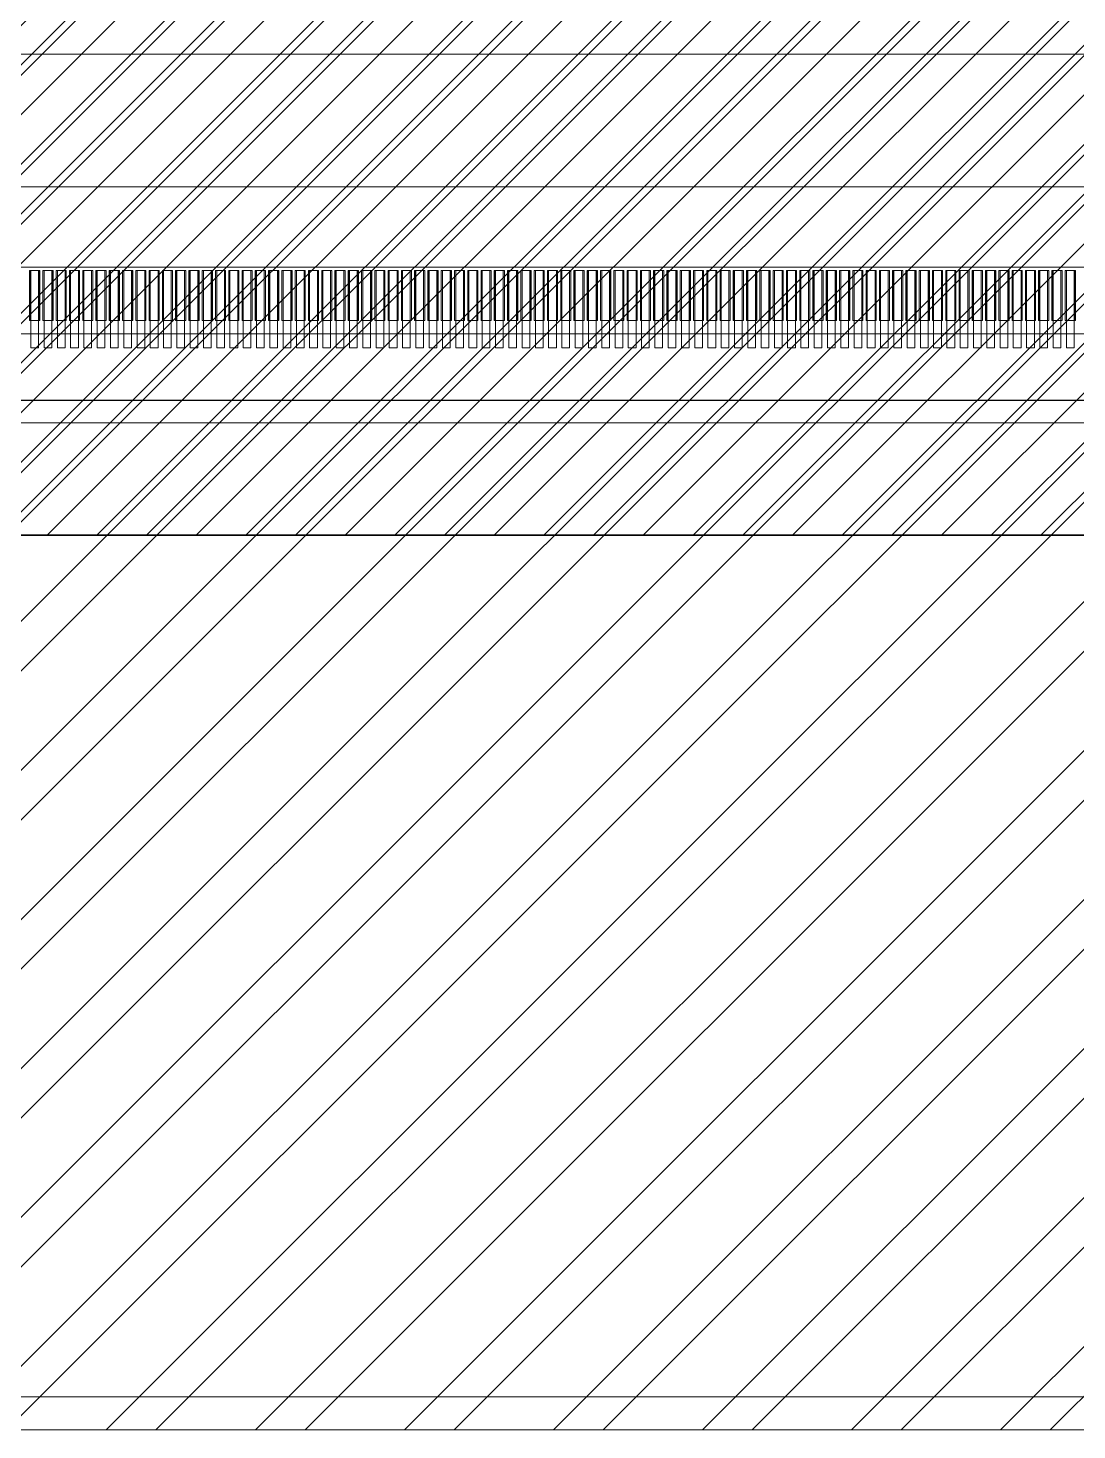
# Model space of a CAD drawing. Header units: millimetres. Extents: x 964 to 1969, y -17351 to -16641.
# Drawn here: x 1353.03 to 1362.51, y -17087.36 to -17074.68 of the extents above; entities that cross this region are included whole.
import ezdxf

# ---------------------------------------------------------------- set-up
doc = ezdxf.new("R2010")
doc.units = ezdxf.units.MM
doc.layers.get('0').update_dxf_attribs({"lineweight": 20})
for name, color, linetype, lineweight in [('chip_btm.drawing', 9, 'Continuous', 100), ('DIM（标注）', 3, 'Continuous', 9), ('dummy.drawing', 7, 'Continuous', 100), ('epin', 13, 'Continuous', 9), ('GE.drawing', 6, 'Continuous', 100), ('GE_MASK.drawing', 5, 'Continuous', 100), ('L245.P200', 19, 'Continuous', 100), ('胶框', 7, 'Continuous', 18)]:
    doc.layers.add(name, color=color, linetype=linetype, lineweight=lineweight)

# ---------------------------------------------------------------- blocks, each defined once
blk = doc.blocks.new('afwe322323f')
at = {"layer": '胶框', "lineweight": 0}
blk.add_line((222.121, 972.813), (259.66, 972.813), dxfattribs=at)
blk = doc.blocks.new('afww2323f2f')
at = {"color": 6}
for p, q in [((1183.18, 119.591), (1145.811, 119.591)), ((1183.151, 119.391), (1145.841, 119.391))]:
    blk.add_line(p, q, dxfattribs=at)
blk = doc.blocks.new('*u9')
at = {"color": 2, "lineweight": 5}
for points in [[(-11.725, 0.349), (-11.795, 0.349), (-11.795, -0.351), (-11.725, -0.351)], [(-11.605, 0.349), (-11.675, 0.349), (-11.675, -0.351), (-11.605, -0.351)], [(-11.485, 0.349), (-11.555, 0.349), (-11.555, -0.351), (-11.485, -0.351)], [(-11.365, 0.349), (-11.435, 0.349), (-11.435, -0.351), (-11.365, -0.351)], [(-11.245, 0.349), (-11.315, 0.349), (-11.315, -0.351), (-11.245, -0.351)], [(-11.125, 0.349), (-11.195, 0.349), (-11.195, -0.351), (-11.125, -0.351)], [(-11.005, 0.349), (-11.075, 0.349), (-11.075, -0.351), (-11.005, -0.351)], [(-10.885, 0.349), (-10.955, 0.349), (-10.955, -0.351), (-10.885, -0.351)], [(-10.765, 0.349), (-10.835, 0.349), (-10.835, -0.351), (-10.765, -0.351)], [(-10.645, 0.349), (-10.715, 0.349), (-10.715, -0.351), (-10.645, -0.351)], [(-10.525, 0.349), (-10.595, 0.349), (-10.595, -0.351), (-10.525, -0.351)], [(-10.405, 0.349), (-10.475, 0.349), (-10.475, -0.351), (-10.405, -0.351)], [(-10.285, 0.349), (-10.355, 0.349), (-10.355, -0.351), (-10.285, -0.351)], [(-10.165, 0.349), (-10.235, 0.349), (-10.235, -0.351), (-10.165, -0.351)], [(-10.045, 0.349), (-10.115, 0.349), (-10.115, -0.351), (-10.045, -0.351)], [(-9.925, 0.349), (-9.995, 0.349), (-9.995, -0.351), (-9.925, -0.351)], [(-9.805, 0.349), (-9.875, 0.349), (-9.875, -0.351), (-9.805, -0.351)], [(-9.685, 0.349), (-9.755, 0.349), (-9.755, -0.351), (-9.685, -0.351)], [(-9.565, 0.349), (-9.635, 0.349), (-9.635, -0.351), (-9.565, -0.351)], [(-9.445, 0.349), (-9.515, 0.349), (-9.515, -0.351), (-9.445, -0.351)], [(-9.325, 0.349), (-9.395, 0.349), (-9.395, -0.351), (-9.325, -0.351)], [(-9.205, 0.349), (-9.275, 0.349), (-9.275, -0.351), (-9.205, -0.351)], [(-9.085, 0.349), (-9.155, 0.349), (-9.155, -0.351), (-9.085, -0.351)], [(-8.965, 0.349), (-9.035, 0.349), (-9.035, -0.351), (-8.965, -0.351)], [(-8.845, 0.349), (-8.915, 0.349), (-8.915, -0.351), (-8.845, -0.351)], [(-8.725, 0.349), (-8.795, 0.349), (-8.795, -0.351), (-8.725, -0.351)], [(-8.605, 0.349), (-8.675, 0.349), (-8.675, -0.351), (-8.605, -0.351)], [(-8.485, 0.349), (-8.555, 0.349), (-8.555, -0.351), (-8.485, -0.351)], [(-8.365, 0.349), (-8.435, 0.349), (-8.435, -0.351), (-8.365, -0.351)], [(-8.245, 0.349), (-8.315, 0.349), (-8.315, -0.351), (-8.245, -0.351)], [(-8.125, 0.349), (-8.195, 0.349), (-8.195, -0.351), (-8.125, -0.351)], [(-8.005, 0.349), (-8.075, 0.349), (-8.075, -0.351), (-8.005, -0.351)], [(-7.885, 0.349), (-7.955, 0.349), (-7.955, -0.351), (-7.885, -0.351)], [(-7.765, 0.349), (-7.835, 0.349), (-7.835, -0.351), (-7.765, -0.351)], [(-7.645, 0.349), (-7.715, 0.349), (-7.715, -0.351), (-7.645, -0.351)], [(-7.525, 0.349), (-7.595, 0.349), (-7.595, -0.351), (-7.525, -0.351)], [(-7.405, 0.349), (-7.475, 0.349), (-7.475, -0.351), (-7.405, -0.351)], [(-7.285, 0.349), (-7.355, 0.349), (-7.355, -0.351), (-7.285, -0.351)], [(-7.165, 0.349), (-7.235, 0.349), (-7.235, -0.351), (-7.165, -0.351)], [(-7.045, 0.349), (-7.115, 0.349), (-7.115, -0.351), (-7.045, -0.351)], [(-6.925, 0.349), (-6.995, 0.349), (-6.995, -0.351), (-6.925, -0.351)], [(-6.805, 0.349), (-6.875, 0.349), (-6.875, -0.351), (-6.805, -0.351)], [(-6.685, 0.349), (-6.755, 0.349), (-6.755, -0.351), (-6.685, -0.351)], [(-6.565, 0.349), (-6.635, 0.349), (-6.635, -0.351), (-6.565, -0.351)], [(-6.445, 0.349), (-6.515, 0.349), (-6.515, -0.351), (-6.445, -0.351)], [(-6.325, 0.349), (-6.395, 0.349), (-6.395, -0.351), (-6.325, -0.351)], [(-6.205, 0.349), (-6.275, 0.349), (-6.275, -0.351), (-6.205, -0.351)], [(-6.085, 0.349), (-6.155, 0.349), (-6.155, -0.351), (-6.085, -0.351)], [(-5.965, 0.349), (-6.035, 0.349), (-6.035, -0.351), (-5.965, -0.351)], [(-5.845, 0.349), (-5.915, 0.349), (-5.915, -0.351), (-5.845, -0.351)], [(-5.725, 0.349), (-5.795, 0.349), (-5.795, -0.351), (-5.725, -0.351)], [(-5.605, 0.349), (-5.675, 0.349), (-5.675, -0.351), (-5.605, -0.351)], [(-5.485, 0.349), (-5.555, 0.349), (-5.555, -0.351), (-5.485, -0.351)], [(-5.365, 0.349), (-5.435, 0.349), (-5.435, -0.351), (-5.365, -0.351)], [(-5.245, 0.349), (-5.315, 0.349), (-5.315, -0.351), (-5.245, -0.351)], [(-5.125, 0.349), (-5.195, 0.349), (-5.195, -0.351), (-5.125, -0.351)], [(-5.005, 0.349), (-5.075, 0.349), (-5.075, -0.351), (-5.005, -0.351)], [(-4.885, 0.349), (-4.955, 0.349), (-4.955, -0.351), (-4.885, -0.351)], [(-4.765, 0.349), (-4.835, 0.349), (-4.835, -0.351), (-4.765, -0.351)], [(-4.645, 0.349), (-4.715, 0.349), (-4.715, -0.351), (-4.645, -0.351)], [(-4.525, 0.349), (-4.595, 0.349), (-4.595, -0.351), (-4.525, -0.351)], [(-4.405, 0.349), (-4.475, 0.349), (-4.475, -0.351), (-4.405, -0.351)], [(-4.285, 0.349), (-4.355, 0.349), (-4.355, -0.351), (-4.285, -0.351)], [(-4.165, 0.349), (-4.235, 0.349), (-4.235, -0.351), (-4.165, -0.351)], [(-4.045, 0.349), (-4.115, 0.349), (-4.115, -0.351), (-4.045, -0.351)], [(-3.925, 0.349), (-3.995, 0.349), (-3.995, -0.351), (-3.925, -0.351)], [(-3.805, 0.349), (-3.875, 0.349), (-3.875, -0.351), (-3.805, -0.351)], [(-3.685, 0.349), (-3.755, 0.349), (-3.755, -0.351), (-3.685, -0.351)], [(-3.565, 0.349), (-3.635, 0.349), (-3.635, -0.351), (-3.565, -0.351)], [(-3.445, 0.349), (-3.515, 0.349), (-3.515, -0.351), (-3.445, -0.351)], [(-3.325, 0.349), (-3.395, 0.349), (-3.395, -0.351), (-3.325, -0.351)], [(-3.205, 0.349), (-3.275, 0.349), (-3.275, -0.351), (-3.205, -0.351)], [(-3.085, 0.349), (-3.155, 0.349), (-3.155, -0.351), (-3.085, -0.351)], [(-2.965, 0.349), (-3.035, 0.349), (-3.035, -0.351), (-2.965, -0.351)], [(-2.845, 0.349), (-2.915, 0.349), (-2.915, -0.351), (-2.845, -0.351)], [(-2.725, 0.349), (-2.795, 0.349), (-2.795, -0.351), (-2.725, -0.351)], [(-2.605, 0.349), (-2.675, 0.349), (-2.675, -0.351), (-2.605, -0.351)], [(-2.485, 0.349), (-2.555, 0.349), (-2.555, -0.351), (-2.485, -0.351)], [(-2.365, 0.349), (-2.435, 0.349), (-2.435, -0.351), (-2.365, -0.351)]]:
    blk.add_lwpolyline(points, close=True, dxfattribs=at)

msp = doc.modelspace()

# ---------------------------------------------------------------- hatches: boundary and pattern name
h = msp.add_hatch()
h.set_pattern_fill('ANSI32', color=8, scale=0.1)
h.set_pattern_definition([(45, (-499.4809, 36.5041), (-0.67351921, 0.67351921), []), (45, (-499.0319, 36.5041), (-0.67351921, 0.67351921), [])])
h.paths.add_polyline_path([(1442.327, -16842.358, 0.414214), (1437.327, -16837.358), (1287.327, -16837.358, 0.414214), (1282.327, -16842.358), (1282.327, -17082.358, 0.414214), (1287.327, -17087.358), (1437.327, -17087.358, 0.414214), (1442.327, -17082.358)])
h.paths.add_polyline_path([(1430.327, -17070.958), (1294.327, -17070.958), (1294.327, -16853.758), (1430.327, -16853.758)], flags=16)
at = {"lineweight": 5}
h = msp.add_hatch(dxfattribs=at)
h.set_pattern_fill('ANSI31', color=5, scale=0.1)
h.set_pattern_definition([(45, (-469.99094, -823.8561), (-0.224506403, 0.224506403), [])])
h.paths.add_polyline_path([(1432.507, -16851.47), (1292.147, -16851.47), (1292.147, -17078.43), (1326.365, -17078.43), (1327.2, -17079.265), (1379.451, -17079.265), (1380.286, -17078.43), (1432.507, -17078.43)])
h.paths.add_polyline_path([(1293.777, -17073.6), (1293.777, -16853.1), (1430.877, -16853.1), (1430.877, -17073.6)], flags=16)

# ---------------------------------------------------------------- linework, layer by layer
at = {"color": 8}
msp.add_lwpolyline([(1287.327, -17087.358), (1437.327, -17087.358, 0.414214), (1442.327, -17082.358), (1442.327, -16842.358, 0.414214), (1437.327, -16837.358), (1287.327, -16837.358, 0.414214), (1282.327, -16842.358), (1282.327, -17082.358, 0.414214)], format="xyb", close=True, dxfattribs=at)
at = {"color": 2}
msp.add_lwpolyline([(1442.027, -16843.688), (1442.027, -16842.358, 0.414214), (1437.327, -16837.658), (1287.327, -16837.658, 0.414214), (1282.627, -16842.358), (1282.627, -17082.358, 0.414214), (1287.327, -17087.058), (1437.327, -17087.058, 0.414214), (1442.027, -17082.358), (1442.027, -16849.688, -0.414214), (1442.527, -16849.188), (1446.527, -16849.188, 0.414214), (1447.027, -16848.688), (1447.027, -16844.688, 0.414214), (1446.527, -16844.188), (1442.527, -16844.188, -0.414214)], format="xyb", close=True, dxfattribs=at)
at = {"color": 5, "lineweight": 5}
msp.add_lwpolyline([(1326.365, -17078.43), (1292.147, -17078.43), (1292.147, -16851.47), (1432.507, -16851.47), (1432.507, -17078.43), (1380.286, -17078.43), (1379.451, -17079.265), (1327.2, -17079.265), (1326.365, -17078.43)], dxfattribs=at)
at = {"color": 30, "lineweight": 5}
msp.add_lwpolyline([(1345.362, -17079.27), (1379.292, -17079.27, 0.414214), (1379.592, -17078.97), (1379.592, -17077.046, 0.414214), (1379.392, -17076.846), (1345.262, -17076.846, 0.414214), (1345.062, -17077.046), (1345.062, -17078.97, 0.414214)], format="xyb", close=True, dxfattribs=at)
at = {"layer": 'chip_btm.drawing', "color": 4, "linetype": 'Continuous', "lineweight": 5}
msp.add_lwpolyline([(1292.847, -17077.446), (1431.807, -17077.446), (1431.807, -16852.27), (1292.847, -16852.27)], close=True, dxfattribs=at)
at = {"layer": 'dummy.drawing', "color": 2, "linetype": 'Continuous', "lineweight": 5}
for points in [[(1353.042, -17077.326), (1353.132, -17077.326), (1353.132, -17076.876), (1353.042, -17076.876)], [(1353.162, -17077.326), (1353.252, -17077.326), (1353.252, -17076.876), (1353.162, -17076.876)], [(1353.282, -17077.326), (1353.372, -17077.326), (1353.372, -17076.876), (1353.282, -17076.876)], [(1353.402, -17077.326), (1353.492, -17077.326), (1353.492, -17076.876), (1353.402, -17076.876)], [(1353.522, -17077.326), (1353.612, -17077.326), (1353.612, -17076.876), (1353.522, -17076.876)], [(1353.642, -17077.326), (1353.732, -17077.326), (1353.732, -17076.876), (1353.642, -17076.876)], [(1353.762, -17077.326), (1353.852, -17077.326), (1353.852, -17076.876), (1353.762, -17076.876)], [(1353.882, -17077.326), (1353.972, -17077.326), (1353.972, -17076.876), (1353.882, -17076.876)], [(1354.002, -17077.326), (1354.092, -17077.326), (1354.092, -17076.876), (1354.002, -17076.876)], [(1354.122, -17077.326), (1354.212, -17077.326), (1354.212, -17076.876), (1354.122, -17076.876)], [(1354.242, -17077.326), (1354.332, -17077.326), (1354.332, -17076.876), (1354.242, -17076.876)], [(1354.362, -17077.326), (1354.452, -17077.326), (1354.452, -17076.876), (1354.362, -17076.876)], [(1354.482, -17077.326), (1354.572, -17077.326), (1354.572, -17076.876), (1354.482, -17076.876)], [(1354.602, -17077.326), (1354.692, -17077.326), (1354.692, -17076.876), (1354.602, -17076.876)], [(1354.722, -17077.326), (1354.812, -17077.326), (1354.812, -17076.876), (1354.722, -17076.876)], [(1354.842, -17077.326), (1354.932, -17077.326), (1354.932, -17076.876), (1354.842, -17076.876)], [(1354.962, -17077.326), (1355.052, -17077.326), (1355.052, -17076.876), (1354.962, -17076.876)], [(1355.082, -17077.326), (1355.172, -17077.326), (1355.172, -17076.876), (1355.082, -17076.876)], [(1355.202, -17077.326), (1355.292, -17077.326), (1355.292, -17076.876), (1355.202, -17076.876)], [(1355.322, -17077.326), (1355.412, -17077.326), (1355.412, -17076.876), (1355.322, -17076.876)], [(1355.442, -17077.326), (1355.532, -17077.326), (1355.532, -17076.876), (1355.442, -17076.876)], [(1355.562, -17077.326), (1355.652, -17077.326), (1355.652, -17076.876), (1355.562, -17076.876)], [(1355.682, -17077.326), (1355.772, -17077.326), (1355.772, -17076.876), (1355.682, -17076.876)], [(1355.802, -17077.326), (1355.892, -17077.326), (1355.892, -17076.876), (1355.802, -17076.876)], [(1355.922, -17077.326), (1356.012, -17077.326), (1356.012, -17076.876), (1355.922, -17076.876)], [(1356.042, -17077.326), (1356.132, -17077.326), (1356.132, -17076.876), (1356.042, -17076.876)], [(1356.162, -17077.326), (1356.252, -17077.326), (1356.252, -17076.876), (1356.162, -17076.876)], [(1356.282, -17077.326), (1356.372, -17077.326), (1356.372, -17076.876), (1356.282, -17076.876)], [(1356.402, -17077.326), (1356.492, -17077.326), (1356.492, -17076.876), (1356.402, -17076.876)], [(1356.522, -17077.326), (1356.612, -17077.326), (1356.612, -17076.876), (1356.522, -17076.876)], [(1356.642, -17077.326), (1356.732, -17077.326), (1356.732, -17076.876), (1356.642, -17076.876)], [(1356.762, -17077.326), (1356.852, -17077.326), (1356.852, -17076.876), (1356.762, -17076.876)], [(1356.882, -17077.326), (1356.972, -17077.326), (1356.972, -17076.876), (1356.882, -17076.876)], [(1357.002, -17077.326), (1357.092, -17077.326), (1357.092, -17076.876), (1357.002, -17076.876)], [(1357.122, -17077.326), (1357.212, -17077.326), (1357.212, -17076.876), (1357.122, -17076.876)], [(1357.242, -17077.326), (1357.332, -17077.326), (1357.332, -17076.876), (1357.242, -17076.876)], [(1357.362, -17077.326), (1357.452, -17077.326), (1357.452, -17076.876), (1357.362, -17076.876)], [(1357.482, -17077.326), (1357.572, -17077.326), (1357.572, -17076.876), (1357.482, -17076.876)], [(1357.602, -17077.326), (1357.692, -17077.326), (1357.692, -17076.876), (1357.602, -17076.876)], [(1357.722, -17077.326), (1357.812, -17077.326), (1357.812, -17076.876), (1357.722, -17076.876)], [(1357.842, -17077.326), (1357.932, -17077.326), (1357.932, -17076.876), (1357.842, -17076.876)], [(1357.962, -17077.326), (1358.052, -17077.326), (1358.052, -17076.876), (1357.962, -17076.876)], [(1358.082, -17077.326), (1358.172, -17077.326), (1358.172, -17076.876), (1358.082, -17076.876)], [(1358.202, -17077.326), (1358.292, -17077.326), (1358.292, -17076.876), (1358.202, -17076.876)], [(1358.322, -17077.326), (1358.412, -17077.326), (1358.412, -17076.876), (1358.322, -17076.876)], [(1358.442, -17077.326), (1358.532, -17077.326), (1358.532, -17076.876), (1358.442, -17076.876)], [(1358.562, -17077.326), (1358.652, -17077.326), (1358.652, -17076.876), (1358.562, -17076.876)], [(1358.682, -17077.326), (1358.772, -17077.326), (1358.772, -17076.876), (1358.682, -17076.876)], [(1358.802, -17077.326), (1358.892, -17077.326), (1358.892, -17076.876), (1358.802, -17076.876)], [(1358.922, -17077.326), (1359.012, -17077.326), (1359.012, -17076.876), (1358.922, -17076.876)], [(1359.042, -17077.326), (1359.132, -17077.326), (1359.132, -17076.876), (1359.042, -17076.876)], [(1359.162, -17077.326), (1359.252, -17077.326), (1359.252, -17076.876), (1359.162, -17076.876)], [(1359.282, -17077.326), (1359.372, -17077.326), (1359.372, -17076.876), (1359.282, -17076.876)], [(1359.402, -17077.326), (1359.492, -17077.326), (1359.492, -17076.876), (1359.402, -17076.876)], [(1359.522, -17077.326), (1359.612, -17077.326), (1359.612, -17076.876), (1359.522, -17076.876)], [(1359.642, -17077.326), (1359.732, -17077.326), (1359.732, -17076.876), (1359.642, -17076.876)], [(1359.762, -17077.326), (1359.852, -17077.326), (1359.852, -17076.876), (1359.762, -17076.876)], [(1359.882, -17077.326), (1359.972, -17077.326), (1359.972, -17076.876), (1359.882, -17076.876)], [(1360.002, -17077.326), (1360.092, -17077.326), (1360.092, -17076.876), (1360.002, -17076.876)], [(1360.122, -17077.326), (1360.212, -17077.326), (1360.212, -17076.876), (1360.122, -17076.876)], [(1360.242, -17077.326), (1360.332, -17077.326), (1360.332, -17076.876), (1360.242, -17076.876)], [(1360.362, -17077.326), (1360.452, -17077.326), (1360.452, -17076.876), (1360.362, -17076.876)], [(1360.482, -17077.326), (1360.572, -17077.326), (1360.572, -17076.876), (1360.482, -17076.876)], [(1360.602, -17077.326), (1360.692, -17077.326), (1360.692, -17076.876), (1360.602, -17076.876)], [(1360.722, -17077.326), (1360.812, -17077.326), (1360.812, -17076.876), (1360.722, -17076.876)], [(1360.842, -17077.326), (1360.932, -17077.326), (1360.932, -17076.876), (1360.842, -17076.876)], [(1360.962, -17077.326), (1361.052, -17077.326), (1361.052, -17076.876), (1360.962, -17076.876)], [(1361.082, -17077.326), (1361.172, -17077.326), (1361.172, -17076.876), (1361.082, -17076.876)], [(1361.202, -17077.326), (1361.292, -17077.326), (1361.292, -17076.876), (1361.202, -17076.876)], [(1361.322, -17077.326), (1361.412, -17077.326), (1361.412, -17076.876), (1361.322, -17076.876)], [(1361.442, -17077.326), (1361.532, -17077.326), (1361.532, -17076.876), (1361.442, -17076.876)], [(1361.562, -17077.326), (1361.652, -17077.326), (1361.652, -17076.876), (1361.562, -17076.876)], [(1361.682, -17077.326), (1361.772, -17077.326), (1361.772, -17076.876), (1361.682, -17076.876)], [(1361.802, -17077.326), (1361.892, -17077.326), (1361.892, -17076.876), (1361.802, -17076.876)], [(1361.922, -17077.326), (1362.012, -17077.326), (1362.012, -17076.876), (1361.922, -17076.876)], [(1362.042, -17077.326), (1362.132, -17077.326), (1362.132, -17076.876), (1362.042, -17076.876)], [(1362.162, -17077.326), (1362.252, -17077.326), (1362.252, -17076.876), (1362.162, -17076.876)], [(1362.282, -17077.326), (1362.372, -17077.326), (1362.372, -17076.876), (1362.282, -17076.876)], [(1362.402, -17077.326), (1362.492, -17077.326), (1362.492, -17076.876), (1362.402, -17076.876)]]:
    msp.add_lwpolyline(points, close=True, dxfattribs=at)
at = {"layer": 'epin', "color": 3, "lineweight": 5}
msp.add_lwpolyline([(1345.862, -17079.3), (1345.862, -17078.546, -0.414214), (1346.362, -17078.046), (1378.292, -17078.046, -0.414214), (1378.792, -17078.546), (1378.792, -17079.27)], format="xyb", dxfattribs=at)
at = {"layer": 'GE.drawing', "color": 2, "linetype": 'Continuous', "lineweight": 5}
for points in [[(1353.13, -17077.326), (1353.132, -17077.324), (1353.132, -17076.878), (1353.13, -17076.876), (1353.044, -17076.876), (1353.042, -17076.878), (1353.042, -17077.324), (1353.044, -17077.326)], [(1353.25, -17077.326), (1353.252, -17077.324), (1353.252, -17076.878), (1353.25, -17076.876), (1353.164, -17076.876), (1353.162, -17076.878), (1353.162, -17077.324), (1353.164, -17077.326)], [(1353.37, -17077.326), (1353.372, -17077.324), (1353.372, -17076.878), (1353.37, -17076.876), (1353.284, -17076.876), (1353.282, -17076.878), (1353.282, -17077.324), (1353.284, -17077.326)], [(1353.49, -17077.326), (1353.492, -17077.324), (1353.492, -17076.878), (1353.49, -17076.876), (1353.404, -17076.876), (1353.402, -17076.878), (1353.402, -17077.324), (1353.404, -17077.326)], [(1353.61, -17077.326), (1353.612, -17077.324), (1353.612, -17076.878), (1353.61, -17076.876), (1353.524, -17076.876), (1353.522, -17076.878), (1353.522, -17077.324), (1353.524, -17077.326)], [(1353.73, -17077.326), (1353.732, -17077.324), (1353.732, -17076.878), (1353.73, -17076.876), (1353.644, -17076.876), (1353.642, -17076.878), (1353.642, -17077.324), (1353.644, -17077.326)], [(1353.85, -17077.326), (1353.852, -17077.324), (1353.852, -17076.878), (1353.85, -17076.876), (1353.764, -17076.876), (1353.762, -17076.878), (1353.762, -17077.324), (1353.764, -17077.326)], [(1353.97, -17077.326), (1353.972, -17077.324), (1353.972, -17076.878), (1353.97, -17076.876), (1353.884, -17076.876), (1353.882, -17076.878), (1353.882, -17077.324), (1353.884, -17077.326)], [(1354.09, -17077.326), (1354.092, -17077.324), (1354.092, -17076.878), (1354.09, -17076.876), (1354.004, -17076.876), (1354.002, -17076.878), (1354.002, -17077.324), (1354.004, -17077.326)], [(1354.21, -17077.326), (1354.212, -17077.324), (1354.212, -17076.878), (1354.21, -17076.876), (1354.124, -17076.876), (1354.122, -17076.878), (1354.122, -17077.324), (1354.124, -17077.326)], [(1354.33, -17077.326), (1354.332, -17077.324), (1354.332, -17076.878), (1354.33, -17076.876), (1354.244, -17076.876), (1354.242, -17076.878), (1354.242, -17077.324), (1354.244, -17077.326)], [(1354.45, -17077.326), (1354.452, -17077.324), (1354.452, -17076.878), (1354.45, -17076.876), (1354.364, -17076.876), (1354.362, -17076.878), (1354.362, -17077.324), (1354.364, -17077.326)], [(1354.57, -17077.326), (1354.572, -17077.324), (1354.572, -17076.878), (1354.57, -17076.876), (1354.484, -17076.876), (1354.482, -17076.878), (1354.482, -17077.324), (1354.484, -17077.326)], [(1354.69, -17077.326), (1354.692, -17077.324), (1354.692, -17076.878), (1354.69, -17076.876), (1354.604, -17076.876), (1354.602, -17076.878), (1354.602, -17077.324), (1354.604, -17077.326)], [(1354.81, -17077.326), (1354.812, -17077.324), (1354.812, -17076.878), (1354.81, -17076.876), (1354.724, -17076.876), (1354.722, -17076.878), (1354.722, -17077.324), (1354.724, -17077.326)], [(1354.93, -17077.326), (1354.932, -17077.324), (1354.932, -17076.878), (1354.93, -17076.876), (1354.844, -17076.876), (1354.842, -17076.878), (1354.842, -17077.324), (1354.844, -17077.326)], [(1355.05, -17077.326), (1355.052, -17077.324), (1355.052, -17076.878), (1355.05, -17076.876), (1354.964, -17076.876), (1354.962, -17076.878), (1354.962, -17077.324), (1354.964, -17077.326)], [(1355.17, -17077.326), (1355.172, -17077.324), (1355.172, -17076.878), (1355.17, -17076.876), (1355.084, -17076.876), (1355.082, -17076.878), (1355.082, -17077.324), (1355.084, -17077.326)], [(1355.29, -17077.326), (1355.292, -17077.324), (1355.292, -17076.878), (1355.29, -17076.876), (1355.204, -17076.876), (1355.202, -17076.878), (1355.202, -17077.324), (1355.204, -17077.326)], [(1355.41, -17077.326), (1355.412, -17077.324), (1355.412, -17076.878), (1355.41, -17076.876), (1355.324, -17076.876), (1355.322, -17076.878), (1355.322, -17077.324), (1355.324, -17077.326)], [(1355.53, -17077.326), (1355.532, -17077.324), (1355.532, -17076.878), (1355.53, -17076.876), (1355.444, -17076.876), (1355.442, -17076.878), (1355.442, -17077.324), (1355.444, -17077.326)], [(1355.65, -17077.326), (1355.652, -17077.324), (1355.652, -17076.878), (1355.65, -17076.876), (1355.564, -17076.876), (1355.562, -17076.878), (1355.562, -17077.324), (1355.564, -17077.326)], [(1355.77, -17077.326), (1355.772, -17077.324), (1355.772, -17076.878), (1355.77, -17076.876), (1355.684, -17076.876), (1355.682, -17076.878), (1355.682, -17077.324), (1355.684, -17077.326)], [(1355.89, -17077.326), (1355.892, -17077.324), (1355.892, -17076.878), (1355.89, -17076.876), (1355.804, -17076.876), (1355.802, -17076.878), (1355.802, -17077.324), (1355.804, -17077.326)], [(1356.01, -17077.326), (1356.012, -17077.324), (1356.012, -17076.878), (1356.01, -17076.876), (1355.924, -17076.876), (1355.922, -17076.878), (1355.922, -17077.324), (1355.924, -17077.326)], [(1356.13, -17077.326), (1356.132, -17077.324), (1356.132, -17076.878), (1356.13, -17076.876), (1356.044, -17076.876), (1356.042, -17076.878), (1356.042, -17077.324), (1356.044, -17077.326)], [(1356.25, -17077.326), (1356.252, -17077.324), (1356.252, -17076.878), (1356.25, -17076.876), (1356.164, -17076.876), (1356.162, -17076.878), (1356.162, -17077.324), (1356.164, -17077.326)], [(1356.37, -17077.326), (1356.372, -17077.324), (1356.372, -17076.878), (1356.37, -17076.876), (1356.284, -17076.876), (1356.282, -17076.878), (1356.282, -17077.324), (1356.284, -17077.326)], [(1356.49, -17077.326), (1356.492, -17077.324), (1356.492, -17076.878), (1356.49, -17076.876), (1356.404, -17076.876), (1356.402, -17076.878), (1356.402, -17077.324), (1356.404, -17077.326)], [(1356.61, -17077.326), (1356.612, -17077.324), (1356.612, -17076.878), (1356.61, -17076.876), (1356.524, -17076.876), (1356.522, -17076.878), (1356.522, -17077.324), (1356.524, -17077.326)], [(1356.73, -17077.326), (1356.732, -17077.324), (1356.732, -17076.878), (1356.73, -17076.876), (1356.644, -17076.876), (1356.642, -17076.878), (1356.642, -17077.324), (1356.644, -17077.326)], [(1356.85, -17077.326), (1356.852, -17077.324), (1356.852, -17076.878), (1356.85, -17076.876), (1356.764, -17076.876), (1356.762, -17076.878), (1356.762, -17077.324), (1356.764, -17077.326)], [(1356.97, -17077.326), (1356.972, -17077.324), (1356.972, -17076.878), (1356.97, -17076.876), (1356.884, -17076.876), (1356.882, -17076.878), (1356.882, -17077.324), (1356.884, -17077.326)], [(1357.09, -17077.326), (1357.092, -17077.324), (1357.092, -17076.878), (1357.09, -17076.876), (1357.004, -17076.876), (1357.002, -17076.878), (1357.002, -17077.324), (1357.004, -17077.326)], [(1357.21, -17077.326), (1357.212, -17077.324), (1357.212, -17076.878), (1357.21, -17076.876), (1357.124, -17076.876), (1357.122, -17076.878), (1357.122, -17077.324), (1357.124, -17077.326)], [(1357.33, -17077.326), (1357.332, -17077.324), (1357.332, -17076.878), (1357.33, -17076.876), (1357.244, -17076.876), (1357.242, -17076.878), (1357.242, -17077.324), (1357.244, -17077.326)], [(1357.45, -17077.326), (1357.452, -17077.324), (1357.452, -17076.878), (1357.45, -17076.876), (1357.364, -17076.876), (1357.362, -17076.878), (1357.362, -17077.324), (1357.364, -17077.326)], [(1357.57, -17077.326), (1357.572, -17077.324), (1357.572, -17076.878), (1357.57, -17076.876), (1357.484, -17076.876), (1357.482, -17076.878), (1357.482, -17077.324), (1357.484, -17077.326)], [(1357.69, -17077.326), (1357.692, -17077.324), (1357.692, -17076.878), (1357.69, -17076.876), (1357.604, -17076.876), (1357.602, -17076.878), (1357.602, -17077.324), (1357.604, -17077.326)], [(1357.81, -17077.326), (1357.812, -17077.324), (1357.812, -17076.878), (1357.81, -17076.876), (1357.724, -17076.876), (1357.722, -17076.878), (1357.722, -17077.324), (1357.724, -17077.326)], [(1357.93, -17077.326), (1357.932, -17077.324), (1357.932, -17076.878), (1357.93, -17076.876), (1357.844, -17076.876), (1357.842, -17076.878), (1357.842, -17077.324), (1357.844, -17077.326)], [(1358.05, -17077.326), (1358.052, -17077.324), (1358.052, -17076.878), (1358.05, -17076.876), (1357.964, -17076.876), (1357.962, -17076.878), (1357.962, -17077.324), (1357.964, -17077.326)], [(1358.17, -17077.326), (1358.172, -17077.324), (1358.172, -17076.878), (1358.17, -17076.876), (1358.084, -17076.876), (1358.082, -17076.878), (1358.082, -17077.324), (1358.084, -17077.326)], [(1358.29, -17077.326), (1358.292, -17077.324), (1358.292, -17076.878), (1358.29, -17076.876), (1358.204, -17076.876), (1358.202, -17076.878), (1358.202, -17077.324), (1358.204, -17077.326)], [(1358.41, -17077.326), (1358.412, -17077.324), (1358.412, -17076.878), (1358.41, -17076.876), (1358.324, -17076.876), (1358.322, -17076.878), (1358.322, -17077.324), (1358.324, -17077.326)], [(1358.53, -17077.326), (1358.532, -17077.324), (1358.532, -17076.878), (1358.53, -17076.876), (1358.444, -17076.876), (1358.442, -17076.878), (1358.442, -17077.324), (1358.444, -17077.326)], [(1358.65, -17077.326), (1358.652, -17077.324), (1358.652, -17076.878), (1358.65, -17076.876), (1358.564, -17076.876), (1358.562, -17076.878), (1358.562, -17077.324), (1358.564, -17077.326)], [(1358.77, -17077.326), (1358.772, -17077.324), (1358.772, -17076.878), (1358.77, -17076.876), (1358.684, -17076.876), (1358.682, -17076.878), (1358.682, -17077.324), (1358.684, -17077.326)], [(1358.89, -17077.326), (1358.892, -17077.324), (1358.892, -17076.878), (1358.89, -17076.876), (1358.804, -17076.876), (1358.802, -17076.878), (1358.802, -17077.324), (1358.804, -17077.326)], [(1359.01, -17077.326), (1359.012, -17077.324), (1359.012, -17076.878), (1359.01, -17076.876), (1358.924, -17076.876), (1358.922, -17076.878), (1358.922, -17077.324), (1358.924, -17077.326)], [(1359.13, -17077.326), (1359.132, -17077.324), (1359.132, -17076.878), (1359.13, -17076.876), (1359.044, -17076.876), (1359.042, -17076.878), (1359.042, -17077.324), (1359.044, -17077.326)], [(1359.25, -17077.326), (1359.252, -17077.324), (1359.252, -17076.878), (1359.25, -17076.876), (1359.164, -17076.876), (1359.162, -17076.878), (1359.162, -17077.324), (1359.164, -17077.326)], [(1359.37, -17077.326), (1359.372, -17077.324), (1359.372, -17076.878), (1359.37, -17076.876), (1359.284, -17076.876), (1359.282, -17076.878), (1359.282, -17077.324), (1359.284, -17077.326)], [(1359.49, -17077.326), (1359.492, -17077.324), (1359.492, -17076.878), (1359.49, -17076.876), (1359.404, -17076.876), (1359.402, -17076.878), (1359.402, -17077.324), (1359.404, -17077.326)], [(1359.61, -17077.326), (1359.612, -17077.324), (1359.612, -17076.878), (1359.61, -17076.876), (1359.524, -17076.876), (1359.522, -17076.878), (1359.522, -17077.324), (1359.524, -17077.326)], [(1359.73, -17077.326), (1359.732, -17077.324), (1359.732, -17076.878), (1359.73, -17076.876), (1359.644, -17076.876), (1359.642, -17076.878), (1359.642, -17077.324), (1359.644, -17077.326)], [(1359.85, -17077.326), (1359.852, -17077.324), (1359.852, -17076.878), (1359.85, -17076.876), (1359.764, -17076.876), (1359.762, -17076.878), (1359.762, -17077.324), (1359.764, -17077.326)], [(1359.97, -17077.326), (1359.972, -17077.324), (1359.972, -17076.878), (1359.97, -17076.876), (1359.884, -17076.876), (1359.882, -17076.878), (1359.882, -17077.324), (1359.884, -17077.326)], [(1360.09, -17077.326), (1360.092, -17077.324), (1360.092, -17076.878), (1360.09, -17076.876), (1360.004, -17076.876), (1360.002, -17076.878), (1360.002, -17077.324), (1360.004, -17077.326)], [(1360.21, -17077.326), (1360.212, -17077.324), (1360.212, -17076.878), (1360.21, -17076.876), (1360.124, -17076.876), (1360.122, -17076.878), (1360.122, -17077.324), (1360.124, -17077.326)], [(1360.33, -17077.326), (1360.332, -17077.324), (1360.332, -17076.878), (1360.33, -17076.876), (1360.244, -17076.876), (1360.242, -17076.878), (1360.242, -17077.324), (1360.244, -17077.326)], [(1360.45, -17077.326), (1360.452, -17077.324), (1360.452, -17076.878), (1360.45, -17076.876), (1360.364, -17076.876), (1360.362, -17076.878), (1360.362, -17077.324), (1360.364, -17077.326)], [(1360.57, -17077.326), (1360.572, -17077.324), (1360.572, -17076.878), (1360.57, -17076.876), (1360.484, -17076.876), (1360.482, -17076.878), (1360.482, -17077.324), (1360.484, -17077.326)], [(1360.69, -17077.326), (1360.692, -17077.324), (1360.692, -17076.878), (1360.69, -17076.876), (1360.604, -17076.876), (1360.602, -17076.878), (1360.602, -17077.324), (1360.604, -17077.326)], [(1360.81, -17077.326), (1360.812, -17077.324), (1360.812, -17076.878), (1360.81, -17076.876), (1360.724, -17076.876), (1360.722, -17076.878), (1360.722, -17077.324), (1360.724, -17077.326)], [(1360.93, -17077.326), (1360.932, -17077.324), (1360.932, -17076.878), (1360.93, -17076.876), (1360.844, -17076.876), (1360.842, -17076.878), (1360.842, -17077.324), (1360.844, -17077.326)], [(1361.05, -17077.326), (1361.052, -17077.324), (1361.052, -17076.878), (1361.05, -17076.876), (1360.964, -17076.876), (1360.962, -17076.878), (1360.962, -17077.324), (1360.964, -17077.326)], [(1361.17, -17077.326), (1361.172, -17077.324), (1361.172, -17076.878), (1361.17, -17076.876), (1361.084, -17076.876), (1361.082, -17076.878), (1361.082, -17077.324), (1361.084, -17077.326)], [(1361.29, -17077.326), (1361.292, -17077.324), (1361.292, -17076.878), (1361.29, -17076.876), (1361.204, -17076.876), (1361.202, -17076.878), (1361.202, -17077.324), (1361.204, -17077.326)], [(1361.41, -17077.326), (1361.412, -17077.324), (1361.412, -17076.878), (1361.41, -17076.876), (1361.324, -17076.876), (1361.322, -17076.878), (1361.322, -17077.324), (1361.324, -17077.326)], [(1361.53, -17077.326), (1361.532, -17077.324), (1361.532, -17076.878), (1361.53, -17076.876), (1361.444, -17076.876), (1361.442, -17076.878), (1361.442, -17077.324), (1361.444, -17077.326)], [(1361.65, -17077.326), (1361.652, -17077.324), (1361.652, -17076.878), (1361.65, -17076.876), (1361.564, -17076.876), (1361.562, -17076.878), (1361.562, -17077.324), (1361.564, -17077.326)], [(1361.77, -17077.326), (1361.772, -17077.324), (1361.772, -17076.878), (1361.77, -17076.876), (1361.684, -17076.876), (1361.682, -17076.878), (1361.682, -17077.324), (1361.684, -17077.326)], [(1361.89, -17077.326), (1361.892, -17077.324), (1361.892, -17076.878), (1361.89, -17076.876), (1361.804, -17076.876), (1361.802, -17076.878), (1361.802, -17077.324), (1361.804, -17077.326)], [(1362.01, -17077.326), (1362.012, -17077.324), (1362.012, -17076.878), (1362.01, -17076.876), (1361.924, -17076.876), (1361.922, -17076.878), (1361.922, -17077.324), (1361.924, -17077.326)], [(1362.13, -17077.326), (1362.132, -17077.324), (1362.132, -17076.878), (1362.13, -17076.876), (1362.044, -17076.876), (1362.042, -17076.878), (1362.042, -17077.324), (1362.044, -17077.326)], [(1362.25, -17077.326), (1362.252, -17077.324), (1362.252, -17076.878), (1362.25, -17076.876), (1362.164, -17076.876), (1362.162, -17076.878), (1362.162, -17077.324), (1362.164, -17077.326)], [(1362.37, -17077.326), (1362.372, -17077.324), (1362.372, -17076.878), (1362.37, -17076.876), (1362.284, -17076.876), (1362.282, -17076.878), (1362.282, -17077.324), (1362.284, -17077.326)], [(1362.49, -17077.326), (1362.492, -17077.324), (1362.492, -17076.878), (1362.49, -17076.876), (1362.404, -17076.876), (1362.402, -17076.878), (1362.402, -17077.324), (1362.404, -17077.326)]]:
    msp.add_lwpolyline(points, close=True, dxfattribs=at)
at = {"layer": 'GE_MASK.drawing', "color": 2, "linetype": 'Continuous', "lineweight": 5}
for points in [[(1353.13, -17076.875), (1353.044, -17076.875), (1353.041, -17076.877), (1353.041, -17077.324), (1353.044, -17077.327), (1353.13, -17077.327), (1353.133, -17077.324), (1353.133, -17076.877)], [(1353.25, -17076.875), (1353.164, -17076.875), (1353.161, -17076.877), (1353.161, -17077.324), (1353.164, -17077.327), (1353.25, -17077.327), (1353.253, -17077.324), (1353.253, -17076.877)], [(1353.37, -17076.875), (1353.284, -17076.875), (1353.281, -17076.877), (1353.281, -17077.324), (1353.284, -17077.327), (1353.37, -17077.327), (1353.373, -17077.324), (1353.373, -17076.877)], [(1353.49, -17076.875), (1353.404, -17076.875), (1353.401, -17076.877), (1353.401, -17077.324), (1353.404, -17077.327), (1353.49, -17077.327), (1353.493, -17077.324), (1353.493, -17076.877)], [(1353.61, -17076.875), (1353.524, -17076.875), (1353.521, -17076.877), (1353.521, -17077.324), (1353.524, -17077.327), (1353.61, -17077.327), (1353.613, -17077.324), (1353.613, -17076.877)], [(1353.73, -17076.875), (1353.644, -17076.875), (1353.641, -17076.877), (1353.641, -17077.324), (1353.644, -17077.327), (1353.73, -17077.327), (1353.733, -17077.324), (1353.733, -17076.877)], [(1353.85, -17076.875), (1353.764, -17076.875), (1353.761, -17076.877), (1353.761, -17077.324), (1353.764, -17077.327), (1353.85, -17077.327), (1353.853, -17077.324), (1353.853, -17076.877)], [(1353.97, -17076.875), (1353.884, -17076.875), (1353.881, -17076.877), (1353.881, -17077.324), (1353.884, -17077.327), (1353.97, -17077.327), (1353.973, -17077.324), (1353.973, -17076.877)], [(1354.09, -17076.875), (1354.004, -17076.875), (1354.001, -17076.877), (1354.001, -17077.324), (1354.004, -17077.327), (1354.09, -17077.327), (1354.093, -17077.324), (1354.093, -17076.877)], [(1354.21, -17076.875), (1354.124, -17076.875), (1354.121, -17076.877), (1354.121, -17077.324), (1354.124, -17077.327), (1354.21, -17077.327), (1354.213, -17077.324), (1354.213, -17076.877)], [(1354.33, -17076.875), (1354.244, -17076.875), (1354.241, -17076.877), (1354.241, -17077.324), (1354.244, -17077.327), (1354.33, -17077.327), (1354.333, -17077.324), (1354.333, -17076.877)], [(1354.45, -17076.875), (1354.364, -17076.875), (1354.361, -17076.877), (1354.361, -17077.324), (1354.364, -17077.327), (1354.45, -17077.327), (1354.453, -17077.324), (1354.453, -17076.877)], [(1354.57, -17076.875), (1354.484, -17076.875), (1354.481, -17076.877), (1354.481, -17077.324), (1354.484, -17077.327), (1354.57, -17077.327), (1354.573, -17077.324), (1354.573, -17076.877)], [(1354.69, -17076.875), (1354.604, -17076.875), (1354.601, -17076.877), (1354.601, -17077.324), (1354.604, -17077.327), (1354.69, -17077.327), (1354.693, -17077.324), (1354.693, -17076.877)], [(1354.81, -17076.875), (1354.724, -17076.875), (1354.721, -17076.877), (1354.721, -17077.324), (1354.724, -17077.327), (1354.81, -17077.327), (1354.813, -17077.324), (1354.813, -17076.877)], [(1354.93, -17076.875), (1354.844, -17076.875), (1354.841, -17076.877), (1354.841, -17077.324), (1354.844, -17077.327), (1354.93, -17077.327), (1354.933, -17077.324), (1354.933, -17076.877)], [(1355.05, -17076.875), (1354.964, -17076.875), (1354.961, -17076.877), (1354.961, -17077.324), (1354.964, -17077.327), (1355.05, -17077.327), (1355.053, -17077.324), (1355.053, -17076.877)], [(1355.17, -17076.875), (1355.084, -17076.875), (1355.081, -17076.877), (1355.081, -17077.324), (1355.084, -17077.327), (1355.17, -17077.327), (1355.173, -17077.324), (1355.173, -17076.877)], [(1355.29, -17076.875), (1355.204, -17076.875), (1355.201, -17076.877), (1355.201, -17077.324), (1355.204, -17077.327), (1355.29, -17077.327), (1355.293, -17077.324), (1355.293, -17076.877)], [(1355.41, -17076.875), (1355.324, -17076.875), (1355.321, -17076.877), (1355.321, -17077.324), (1355.324, -17077.327), (1355.41, -17077.327), (1355.413, -17077.324), (1355.413, -17076.877)], [(1355.53, -17076.875), (1355.444, -17076.875), (1355.441, -17076.877), (1355.441, -17077.324), (1355.444, -17077.327), (1355.53, -17077.327), (1355.533, -17077.324), (1355.533, -17076.877)], [(1355.65, -17076.875), (1355.564, -17076.875), (1355.561, -17076.877), (1355.561, -17077.324), (1355.564, -17077.327), (1355.65, -17077.327), (1355.653, -17077.324), (1355.653, -17076.877)], [(1355.77, -17076.875), (1355.684, -17076.875), (1355.681, -17076.877), (1355.681, -17077.324), (1355.684, -17077.327), (1355.77, -17077.327), (1355.773, -17077.324), (1355.773, -17076.877)], [(1355.89, -17076.875), (1355.804, -17076.875), (1355.801, -17076.877), (1355.801, -17077.324), (1355.804, -17077.327), (1355.89, -17077.327), (1355.893, -17077.324), (1355.893, -17076.877)], [(1356.01, -17076.875), (1355.924, -17076.875), (1355.921, -17076.877), (1355.921, -17077.324), (1355.924, -17077.327), (1356.01, -17077.327), (1356.013, -17077.324), (1356.013, -17076.877)], [(1356.13, -17076.875), (1356.044, -17076.875), (1356.041, -17076.877), (1356.041, -17077.324), (1356.044, -17077.327), (1356.13, -17077.327), (1356.133, -17077.324), (1356.133, -17076.877)], [(1356.25, -17076.875), (1356.164, -17076.875), (1356.161, -17076.877), (1356.161, -17077.324), (1356.164, -17077.327), (1356.25, -17077.327), (1356.253, -17077.324), (1356.253, -17076.877)], [(1356.37, -17076.875), (1356.284, -17076.875), (1356.281, -17076.877), (1356.281, -17077.324), (1356.284, -17077.327), (1356.37, -17077.327), (1356.373, -17077.324), (1356.373, -17076.877)], [(1356.49, -17076.875), (1356.404, -17076.875), (1356.401, -17076.877), (1356.401, -17077.324), (1356.404, -17077.327), (1356.49, -17077.327), (1356.493, -17077.324), (1356.493, -17076.877)], [(1356.61, -17076.875), (1356.524, -17076.875), (1356.521, -17076.877), (1356.521, -17077.324), (1356.524, -17077.327), (1356.61, -17077.327), (1356.613, -17077.324), (1356.613, -17076.877)], [(1356.73, -17076.875), (1356.644, -17076.875), (1356.641, -17076.877), (1356.641, -17077.324), (1356.644, -17077.327), (1356.73, -17077.327), (1356.733, -17077.324), (1356.733, -17076.877)], [(1356.85, -17076.875), (1356.764, -17076.875), (1356.761, -17076.877), (1356.761, -17077.324), (1356.764, -17077.327), (1356.85, -17077.327), (1356.853, -17077.324), (1356.853, -17076.877)], [(1356.97, -17076.875), (1356.884, -17076.875), (1356.881, -17076.877), (1356.881, -17077.324), (1356.884, -17077.327), (1356.97, -17077.327), (1356.973, -17077.324), (1356.973, -17076.877)], [(1357.09, -17076.875), (1357.004, -17076.875), (1357.001, -17076.877), (1357.001, -17077.324), (1357.004, -17077.327), (1357.09, -17077.327), (1357.093, -17077.324), (1357.093, -17076.877)], [(1357.21, -17076.875), (1357.124, -17076.875), (1357.121, -17076.877), (1357.121, -17077.324), (1357.124, -17077.327), (1357.21, -17077.327), (1357.213, -17077.324), (1357.213, -17076.877)], [(1357.33, -17076.875), (1357.244, -17076.875), (1357.241, -17076.877), (1357.241, -17077.324), (1357.244, -17077.327), (1357.33, -17077.327), (1357.333, -17077.324), (1357.333, -17076.877)], [(1357.45, -17076.875), (1357.364, -17076.875), (1357.361, -17076.877), (1357.361, -17077.324), (1357.364, -17077.327), (1357.45, -17077.327), (1357.453, -17077.324), (1357.453, -17076.877)], [(1357.57, -17076.875), (1357.484, -17076.875), (1357.481, -17076.877), (1357.481, -17077.324), (1357.484, -17077.327), (1357.57, -17077.327), (1357.573, -17077.324), (1357.573, -17076.877)], [(1357.69, -17076.875), (1357.604, -17076.875), (1357.601, -17076.877), (1357.601, -17077.324), (1357.604, -17077.327), (1357.69, -17077.327), (1357.693, -17077.324), (1357.693, -17076.877)], [(1357.81, -17076.875), (1357.724, -17076.875), (1357.721, -17076.877), (1357.721, -17077.324), (1357.724, -17077.327), (1357.81, -17077.327), (1357.813, -17077.324), (1357.813, -17076.877)], [(1357.93, -17076.875), (1357.844, -17076.875), (1357.841, -17076.877), (1357.841, -17077.324), (1357.844, -17077.327), (1357.93, -17077.327), (1357.933, -17077.324), (1357.933, -17076.877)], [(1358.05, -17076.875), (1357.964, -17076.875), (1357.961, -17076.877), (1357.961, -17077.324), (1357.964, -17077.327), (1358.05, -17077.327), (1358.053, -17077.324), (1358.053, -17076.877)], [(1358.17, -17076.875), (1358.084, -17076.875), (1358.081, -17076.877), (1358.081, -17077.324), (1358.084, -17077.327), (1358.17, -17077.327), (1358.173, -17077.324), (1358.173, -17076.877)], [(1358.29, -17076.875), (1358.204, -17076.875), (1358.201, -17076.877), (1358.201, -17077.324), (1358.204, -17077.327), (1358.29, -17077.327), (1358.293, -17077.324), (1358.293, -17076.877)], [(1358.41, -17076.875), (1358.324, -17076.875), (1358.321, -17076.877), (1358.321, -17077.324), (1358.324, -17077.327), (1358.41, -17077.327), (1358.413, -17077.324), (1358.413, -17076.877)], [(1358.53, -17076.875), (1358.444, -17076.875), (1358.441, -17076.877), (1358.441, -17077.324), (1358.444, -17077.327), (1358.53, -17077.327), (1358.533, -17077.324), (1358.533, -17076.877)], [(1358.65, -17076.875), (1358.564, -17076.875), (1358.561, -17076.877), (1358.561, -17077.324), (1358.564, -17077.327), (1358.65, -17077.327), (1358.653, -17077.324), (1358.653, -17076.877)], [(1358.77, -17076.875), (1358.684, -17076.875), (1358.681, -17076.877), (1358.681, -17077.324), (1358.684, -17077.327), (1358.77, -17077.327), (1358.773, -17077.324), (1358.773, -17076.877)], [(1358.89, -17076.875), (1358.804, -17076.875), (1358.801, -17076.877), (1358.801, -17077.324), (1358.804, -17077.327), (1358.89, -17077.327), (1358.893, -17077.324), (1358.893, -17076.877)], [(1359.01, -17076.875), (1358.924, -17076.875), (1358.921, -17076.877), (1358.921, -17077.324), (1358.924, -17077.327), (1359.01, -17077.327), (1359.013, -17077.324), (1359.013, -17076.877)], [(1359.13, -17076.875), (1359.044, -17076.875), (1359.041, -17076.877), (1359.041, -17077.324), (1359.044, -17077.327), (1359.13, -17077.327), (1359.133, -17077.324), (1359.133, -17076.877)], [(1359.25, -17076.875), (1359.164, -17076.875), (1359.161, -17076.877), (1359.161, -17077.324), (1359.164, -17077.327), (1359.25, -17077.327), (1359.253, -17077.324), (1359.253, -17076.877)], [(1359.37, -17076.875), (1359.284, -17076.875), (1359.281, -17076.877), (1359.281, -17077.324), (1359.284, -17077.327), (1359.37, -17077.327), (1359.373, -17077.324), (1359.373, -17076.877)], [(1359.49, -17076.875), (1359.404, -17076.875), (1359.401, -17076.877), (1359.401, -17077.324), (1359.404, -17077.327), (1359.49, -17077.327), (1359.493, -17077.324), (1359.493, -17076.877)], [(1359.61, -17076.875), (1359.524, -17076.875), (1359.521, -17076.877), (1359.521, -17077.324), (1359.524, -17077.327), (1359.61, -17077.327), (1359.613, -17077.324), (1359.613, -17076.877)], [(1359.73, -17076.875), (1359.644, -17076.875), (1359.641, -17076.877), (1359.641, -17077.324), (1359.644, -17077.327), (1359.73, -17077.327), (1359.733, -17077.324), (1359.733, -17076.877)], [(1359.85, -17076.875), (1359.764, -17076.875), (1359.761, -17076.877), (1359.761, -17077.324), (1359.764, -17077.327), (1359.85, -17077.327), (1359.853, -17077.324), (1359.853, -17076.877)], [(1359.97, -17076.875), (1359.884, -17076.875), (1359.881, -17076.877), (1359.881, -17077.324), (1359.884, -17077.327), (1359.97, -17077.327), (1359.973, -17077.324), (1359.973, -17076.877)], [(1360.09, -17076.875), (1360.004, -17076.875), (1360.001, -17076.877), (1360.001, -17077.324), (1360.004, -17077.327), (1360.09, -17077.327), (1360.093, -17077.324), (1360.093, -17076.877)], [(1360.21, -17076.875), (1360.124, -17076.875), (1360.121, -17076.877), (1360.121, -17077.324), (1360.124, -17077.327), (1360.21, -17077.327), (1360.213, -17077.324), (1360.213, -17076.877)], [(1360.33, -17076.875), (1360.244, -17076.875), (1360.241, -17076.877), (1360.241, -17077.324), (1360.244, -17077.327), (1360.33, -17077.327), (1360.333, -17077.324), (1360.333, -17076.877)], [(1360.45, -17076.875), (1360.364, -17076.875), (1360.361, -17076.877), (1360.361, -17077.324), (1360.364, -17077.327), (1360.45, -17077.327), (1360.453, -17077.324), (1360.453, -17076.877)], [(1360.57, -17076.875), (1360.484, -17076.875), (1360.481, -17076.877), (1360.481, -17077.324), (1360.484, -17077.327), (1360.57, -17077.327), (1360.573, -17077.324), (1360.573, -17076.877)], [(1360.69, -17076.875), (1360.604, -17076.875), (1360.601, -17076.877), (1360.601, -17077.324), (1360.604, -17077.327), (1360.69, -17077.327), (1360.693, -17077.324), (1360.693, -17076.877)], [(1360.81, -17076.875), (1360.724, -17076.875), (1360.721, -17076.877), (1360.721, -17077.324), (1360.724, -17077.327), (1360.81, -17077.327), (1360.813, -17077.324), (1360.813, -17076.877)], [(1360.93, -17076.875), (1360.844, -17076.875), (1360.841, -17076.877), (1360.841, -17077.324), (1360.844, -17077.327), (1360.93, -17077.327), (1360.933, -17077.324), (1360.933, -17076.877)], [(1361.05, -17076.875), (1360.964, -17076.875), (1360.961, -17076.877), (1360.961, -17077.324), (1360.964, -17077.327), (1361.05, -17077.327), (1361.053, -17077.324), (1361.053, -17076.877)], [(1361.17, -17076.875), (1361.084, -17076.875), (1361.081, -17076.877), (1361.081, -17077.324), (1361.084, -17077.327), (1361.17, -17077.327), (1361.173, -17077.324), (1361.173, -17076.877)], [(1361.29, -17076.875), (1361.204, -17076.875), (1361.201, -17076.877), (1361.201, -17077.324), (1361.204, -17077.327), (1361.29, -17077.327), (1361.293, -17077.324), (1361.293, -17076.877)], [(1361.41, -17076.875), (1361.324, -17076.875), (1361.321, -17076.877), (1361.321, -17077.324), (1361.324, -17077.327), (1361.41, -17077.327), (1361.413, -17077.324), (1361.413, -17076.877)], [(1361.53, -17076.875), (1361.444, -17076.875), (1361.441, -17076.877), (1361.441, -17077.324), (1361.444, -17077.327), (1361.53, -17077.327), (1361.533, -17077.324), (1361.533, -17076.877)], [(1361.65, -17076.875), (1361.564, -17076.875), (1361.561, -17076.877), (1361.561, -17077.324), (1361.564, -17077.327), (1361.65, -17077.327), (1361.653, -17077.324), (1361.653, -17076.877)], [(1361.77, -17076.875), (1361.684, -17076.875), (1361.681, -17076.877), (1361.681, -17077.324), (1361.684, -17077.327), (1361.77, -17077.327), (1361.773, -17077.324), (1361.773, -17076.877)], [(1361.89, -17076.875), (1361.804, -17076.875), (1361.801, -17076.877), (1361.801, -17077.324), (1361.804, -17077.327), (1361.89, -17077.327), (1361.893, -17077.324), (1361.893, -17076.877)], [(1362.01, -17076.875), (1361.924, -17076.875), (1361.921, -17076.877), (1361.921, -17077.324), (1361.924, -17077.327), (1362.01, -17077.327), (1362.013, -17077.324), (1362.013, -17076.877)], [(1362.13, -17076.875), (1362.044, -17076.875), (1362.041, -17076.877), (1362.041, -17077.324), (1362.044, -17077.327), (1362.13, -17077.327), (1362.133, -17077.324), (1362.133, -17076.877)], [(1362.25, -17076.875), (1362.164, -17076.875), (1362.161, -17076.877), (1362.161, -17077.324), (1362.164, -17077.327), (1362.25, -17077.327), (1362.253, -17077.324), (1362.253, -17076.877)], [(1362.37, -17076.875), (1362.284, -17076.875), (1362.281, -17076.877), (1362.281, -17077.324), (1362.284, -17077.327), (1362.37, -17077.327), (1362.373, -17077.324), (1362.373, -17076.877)], [(1362.49, -17076.875), (1362.404, -17076.875), (1362.401, -17076.877), (1362.401, -17077.324), (1362.404, -17077.327), (1362.49, -17077.327), (1362.493, -17077.324), (1362.493, -17076.877)]]:
    msp.add_lwpolyline(points, close=True, dxfattribs=at)
at = {"layer": 'L245.P200', "color": 4, "linetype": 'Continuous', "lineweight": 5}
msp.add_lwpolyline([(1346.19, -17076.119), (1378.464, -17076.119), (1378.464, -17074.919), (1346.19, -17074.919)], close=True, dxfattribs=at)

# ---------------------------------------------------------------- block references
at = {"lineweight": 5}
msp.add_blockref('*u9', (1364.847, -17077.224), dxfattribs=at)
at = {"layer": 'DIM（标注）', "color": 7}
for name, p in [('afwe322323f', (1121.437, -18051.064)), ('afww2323f2f', (197.746, -17197.642))]:
    msp.add_blockref(name, p, dxfattribs=at)

doc.saveas('drawing.dxf')
